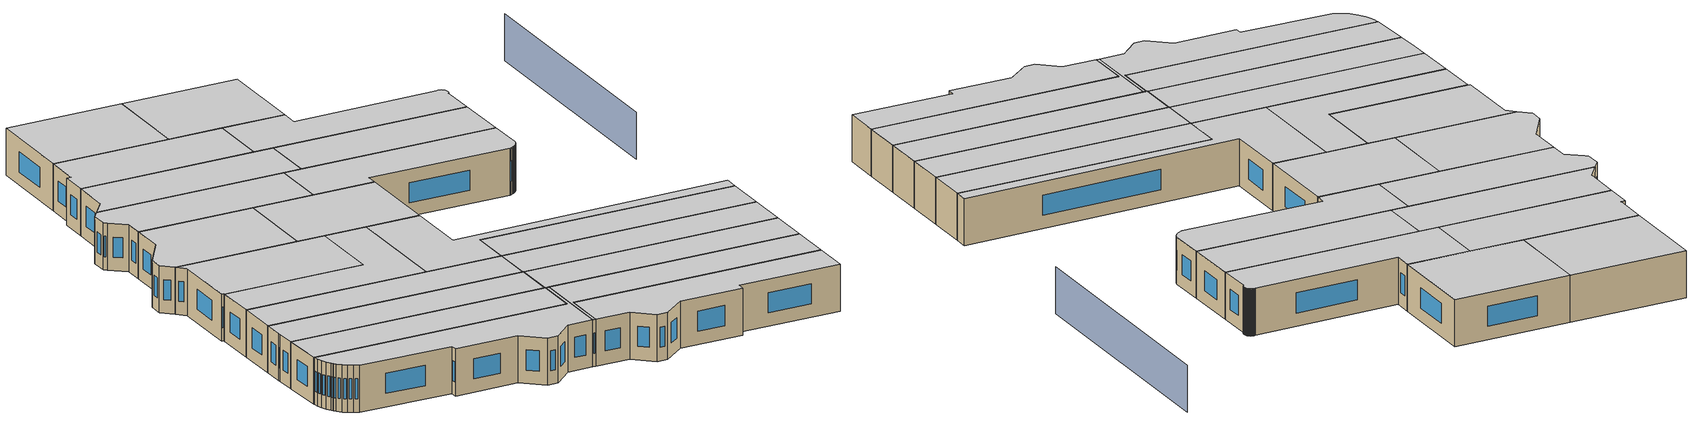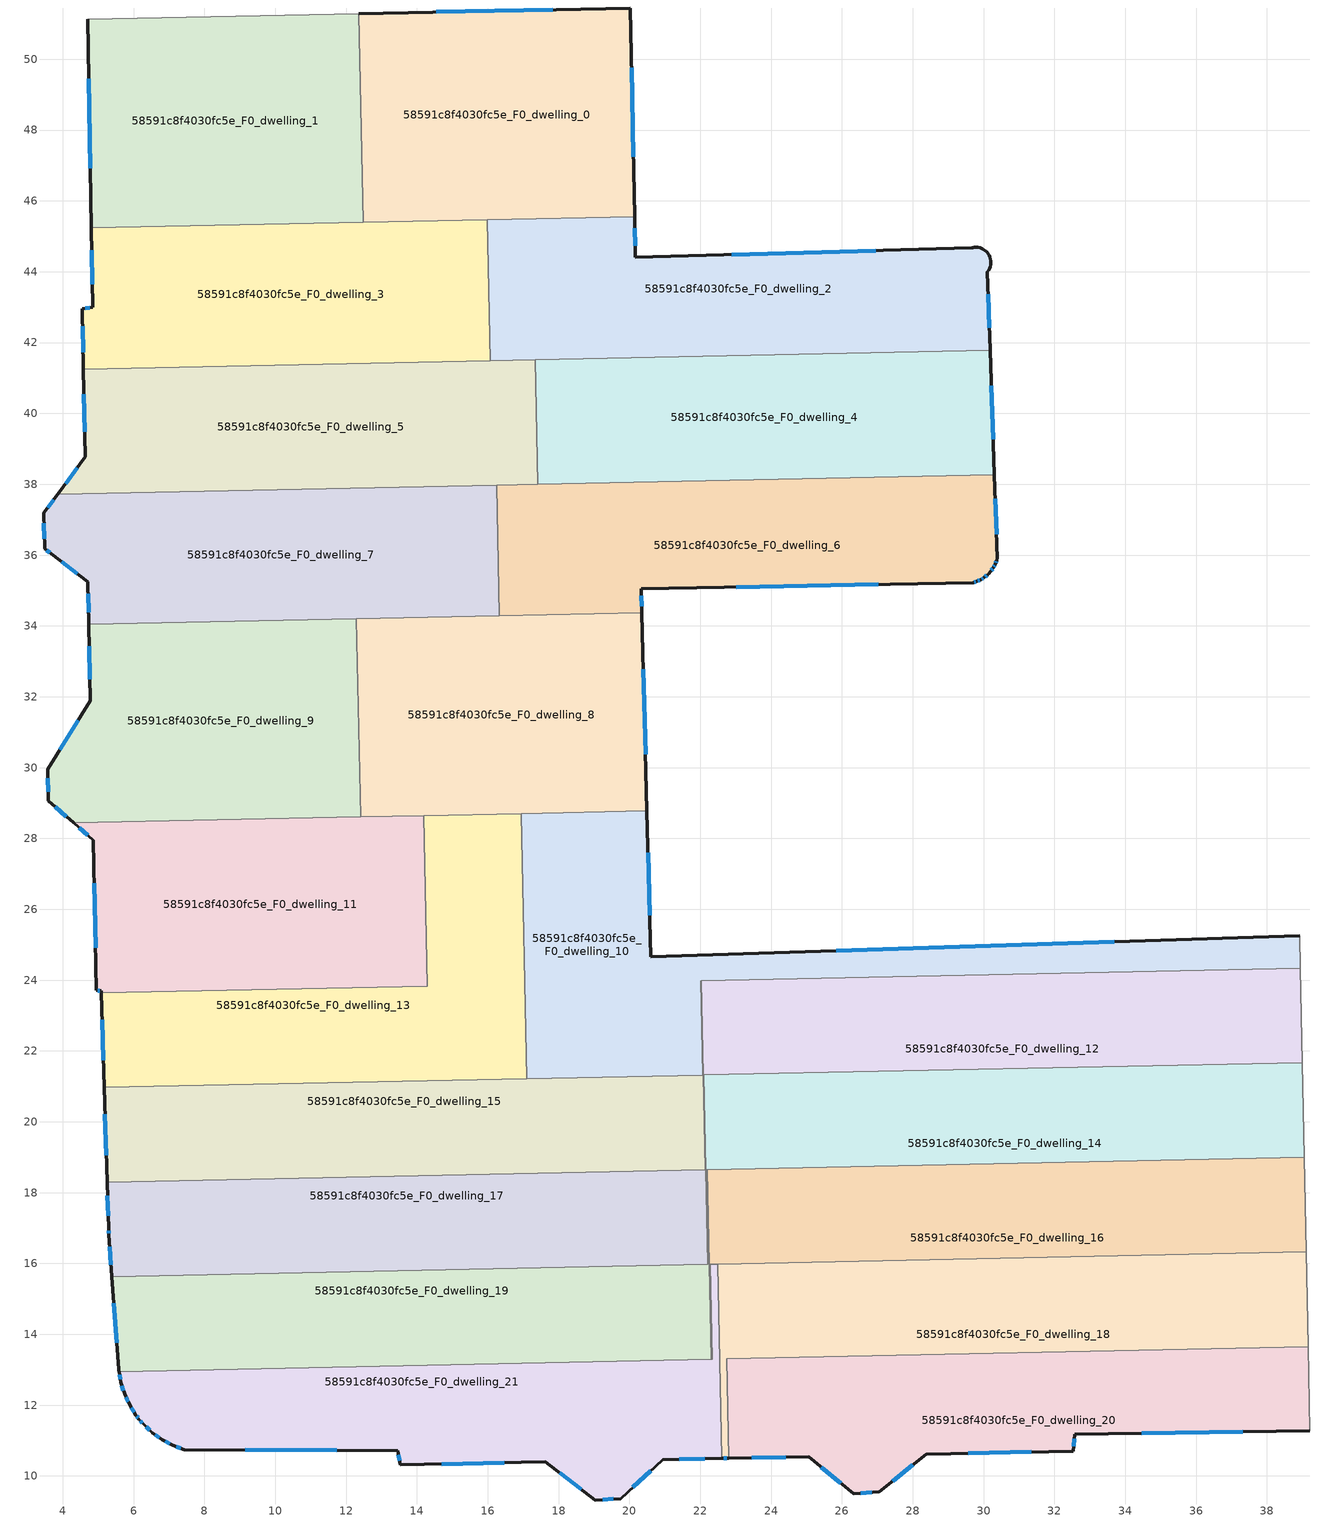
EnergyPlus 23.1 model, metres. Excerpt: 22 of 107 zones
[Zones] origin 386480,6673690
58591c8f4030fc5e_F0_dwelling_0
 floor ground (EU_floor_Construction): 20.02,51.45 20.15,45.56 12.48,45.4 12.36,51.29 z0
 wall outside (EU_wall_Construction): 20.15,45.56 20.02,51.45 12.36,51.29 z0:3
 wall to 58591c8f4030fc5e_F0_dwelling_1 (EU_wall_Construction): 12.36,51.29 12.48,45.4 z0:3
 wall to 58591c8f4030fc5e_F0_dwelling_2 (EU_wall_Construction): 15.99,45.47 20.15,45.56 z0:3
 wall to 58591c8f4030fc5e_F0_dwelling_3 (EU_wall_Construction): 12.48,45.4 15.99,45.47 z0:3
 window (EU_Window_Construction): 17.83,51.4 14.55,51.33 / 20.11,47.24 20.06,49.76 z0.86:2.14
 ceiling to 58591c8f4030fc5e_F1_dwelling_0 (EU_floor_Construction): 20.15,45.56 20.02,51.45 12.36,51.29 12.48,45.4 z3
58591c8f4030fc5e_F0_dwelling_1
 floor ground (EU_floor_Construction): 12.36,51.29 12.48,45.4 4.81,45.24 4.7,51.13 z0
 wall outside (EU_wall_Construction): 4.7,51.13 4.81,45.24 z0:3
 wall adiabatic (EU_wall_Construction): 12.36,51.29 4.7,51.13 z0:3
 wall to 58591c8f4030fc5e_F0_dwelling_3 (EU_wall_Construction): 4.81,45.24 12.48,45.4 z0:3
 window (EU_Window_Construction): 4.73,49.45 4.78,46.92 z0.86:2.14
 ceiling to 58591c8f4030fc5e_F1_dwelling_1 (EU_floor_Construction): 12.48,45.4 12.36,51.29 4.7,51.13 4.81,45.24 z3
58591c8f4030fc5e_F0_dwelling_10
 floor ground (EU_floor_Construction): 38.92,25.25 38.94,24.34 22.02,23.99 22.07,21.32 17.1,21.22 16.95,28.7 20.5,28.78 20.6,24.66 z0
 wall outside (EU_wall_Construction): 38.92,25.25 20.6,24.66 20.5,28.78 z0:3
 wall adiabatic (EU_wall_Construction): 38.94,24.34 38.92,25.25 z0:3
 wall to 58591c8f4030fc5e_F0_dwelling_15 (EU_wall_Construction): 17.1,21.22 22.07,21.32 22.02,23.99 z0:3
 wall to 58591c8f4030fc5e_F0_dwelling_13 (EU_wall_Construction): 16.95,28.7 17.1,21.22 z0:3
 wall to 58591c8f4030fc5e_F0_dwelling_12 (EU_wall_Construction): 22.02,23.99 38.94,24.34 z0:3
 wall to 58591c8f4030fc5e_F0_dwelling_8 (EU_wall_Construction): 20.5,28.78 16.95,28.7 z0:3
 window (EU_Window_Construction): 33.69,25.08 25.84,24.83 / 20.57,25.83 20.53,27.6 z0.86:2.14
 ceiling to 58591c8f4030fc5e_F1_dwelling_10 (EU_floor_Construction): 38.94,24.34 38.92,25.25 20.6,24.66 20.5,28.78 16.95,28.7 17.1,21.22 22.07,21.32 22.02,23.99 z3
58591c8f4030fc5e_F0_dwelling_11
 floor ground (EU_floor_Construction): 14.2,28.64 14.3,23.83 5.09,23.64 5.08,23.7 4.95,23.71 4.86,27.95 4.31,28.44 z0
 wall outside (EU_wall_Construction): 4.31,28.44 4.86,27.95 4.95,23.71 5.08,23.7 5.09,23.64 z0:3
 wall to 58591c8f4030fc5e_F0_dwelling_13 (EU_wall_Construction): 5.09,23.64 14.3,23.83 14.2,28.64 z0:3
 wall to 58591c8f4030fc5e_F0_dwelling_9 (EU_wall_Construction): 12.41,28.61 4.31,28.44 z0:3
 wall to 58591c8f4030fc5e_F0_dwelling_8 (EU_wall_Construction): 14.2,28.64 12.41,28.61 z0:3
 window (EU_Window_Construction): 4.99,23.71 5.05,23.7 / 4.89,26.74 4.93,24.92 / 4.47,28.3 4.7,28.09 z0.86:2.14
 ceiling to 58591c8f4030fc5e_F1_dwelling_11 (EU_floor_Construction): 14.3,23.83 14.2,28.64 4.31,28.44 4.86,27.95 4.95,23.71 5.08,23.7 5.09,23.64 z3
58591c8f4030fc5e_F0_dwelling_12
 floor ground (EU_floor_Construction): 38.94,24.34 38.99,21.67 22.09,21.32 22.14,18.65 22.03,23.99 z0
 wall to 58591c8f4030fc5e_F0_dwelling_17 (EU_wall_Construction): 22.14,18.65 22.09,21.32 22.1,21.32 z0:3
 wall to 58591c8f4030fc5e_F0_dwelling_15 (EU_wall_Construction): 22.03,23.99 22.14,18.65 z0:3
 wall adiabatic (EU_wall_Construction): 38.99,21.67 38.94,24.34 z0:3
 wall to 58591c8f4030fc5e_F0_dwelling_14 (EU_wall_Construction): 22.1,21.32 38.99,21.67 z0:3
 ceiling to 58591c8f4030fc5e_F1_dwelling_12 (EU_floor_Construction): 38.99,21.67 38.94,24.34 22.03,23.99 22.14,18.65 22.09,21.32 z3
58591c8f4030fc5e_F0_dwelling_13
 floor ground (EU_floor_Construction): 16.95,28.7 17.1,21.22 5.17,20.97 5.09,23.64 14.3,23.83 14.2,28.64 z0
 wall outside (EU_wall_Construction): 5.09,23.64 5.17,20.97 z0:3
 wall to 58591c8f4030fc5e_F0_dwelling_15 (EU_wall_Construction): 5.17,20.97 17.1,21.22 z0:3
 wall to 58591c8f4030fc5e_F0_dwelling_8 (EU_wall_Construction): 16.95,28.7 14.2,28.64 z0:3
 window (EU_Window_Construction): 5.11,22.87 5.14,21.73 z0.86:2.14
 ceiling to 58591c8f4030fc5e_F1_dwelling_13 (EU_floor_Construction): 17.1,21.22 16.95,28.7 14.2,28.64 14.3,23.83 5.09,23.64 5.17,20.97 z3
58591c8f4030fc5e_F0_dwelling_14
 floor ground (EU_floor_Construction): 38.99,21.67 39.05,19 22.2,18.65 22.16,18.65 22.22,15.98 22.1,21.32 z0
 wall to 58591c8f4030fc5e_F0_dwelling_16 (EU_wall_Construction): 22.2,18.65 39.05,19 z0:3
 wall to 58591c8f4030fc5e_F0_dwelling_19 (EU_wall_Construction): 22.22,15.98 22.16,18.65 22.2,18.65 z0:3
 wall to 58591c8f4030fc5e_F0_dwelling_17 (EU_wall_Construction): 22.1,21.32 22.21,15.98 z0:3
 wall adiabatic (EU_wall_Construction): 39.05,19 38.99,21.67 z0:3
 ceiling to 58591c8f4030fc5e_F1_dwelling_14 (EU_floor_Construction): 39.05,19 38.99,21.67 22.1,21.32 22.22,15.98 22.16,18.65 22.2,18.65 z3
58591c8f4030fc5e_F0_dwelling_15
 floor ground (EU_floor_Construction): 22.02,23.99 22.14,18.65 5.25,18.3 5.17,20.97 22.07,21.32 z0
 wall outside (EU_wall_Construction): 5.17,20.97 5.25,18.3 z0:3
 wall to 58591c8f4030fc5e_F0_dwelling_17 (EU_wall_Construction): 5.25,18.3 22.14,18.65 z0:3
 window (EU_Window_Construction): 5.19,20.21 5.23,19.06 z0.86:2.14
 ceiling to 58591c8f4030fc5e_F1_dwelling_15 (EU_floor_Construction): 22.14,18.65 22.02,23.99 22.07,21.32 5.17,20.97 5.25,18.3 z3
58591c8f4030fc5e_F0_dwelling_16
 floor ground (EU_floor_Construction): 39.05,19 39.1,16.33 22.28,15.98 22.34,13.3 22.31,13.3 22.2,18.65 z0
 wall to 58591c8f4030fc5e_F0_dwelling_21 (EU_wall_Construction): 22.31,13.3 22.34,13.3 22.28,15.98 22.49,15.98 z0:3
 wall to 58591c8f4030fc5e_F0_dwelling_19 (EU_wall_Construction): 22.2,18.65 22.31,13.3 z0:3
 wall adiabatic (EU_wall_Construction): 39.1,16.33 39.05,19 z0:3
 wall to 58591c8f4030fc5e_F0_dwelling_18 (EU_wall_Construction): 22.49,15.98 39.1,16.33 z0:3
 ceiling to 58591c8f4030fc5e_F1_dwelling_16 (EU_floor_Construction): 39.1,16.33 39.05,19 22.2,18.65 22.31,13.3 22.34,13.3 22.28,15.98 z3
58591c8f4030fc5e_F0_dwelling_17
 floor ground (EU_floor_Construction): 22.1,21.32 22.21,15.98 5.39,15.63 5.3,16.82 5.29,16.96 5.25,18.3 22.14,18.65 22.09,21.32 z0
 wall outside (EU_wall_Construction): 5.25,18.3 5.29,16.96 5.3,16.82 5.39,15.63 z0:3
 wall to 58591c8f4030fc5e_F0_dwelling_19 (EU_wall_Construction): 5.39,15.63 22.21,15.98 z0:3
 window (EU_Window_Construction): 5.32,16.48 5.36,15.97 / 5.29,16.92 5.3,16.86 / 5.26,17.92 5.28,17.35 z0.86:2.14
 ceiling to 58591c8f4030fc5e_F1_dwelling_17 (EU_floor_Construction): 22.21,15.98 22.1,21.32 22.09,21.32 22.14,18.65 5.25,18.3 5.29,16.96 5.3,16.82 5.39,15.63 z3
58591c8f4030fc5e_F0_dwelling_18
 floor ground (EU_floor_Construction): 39.1,16.33 39.16,13.65 22.74,13.3 22.8,10.5 22.6,10.5 22.49,15.98 z0
 wall outside (EU_wall_Construction): 22.6,10.5 22.8,10.5 z0:3
 wall to 58591c8f4030fc5e_F0_dwelling_20 (EU_wall_Construction): 22.8,10.5 22.74,13.3 39.16,13.65 z0:3
 wall to 58591c8f4030fc5e_F0_dwelling_21 (EU_wall_Construction): 22.49,15.98 22.6,10.5 z0:3
 wall adiabatic (EU_wall_Construction): 39.16,13.65 39.1,16.33 z0:3
 window (EU_Window_Construction): 22.66,10.5 22.75,10.5 z0.86:2.14
 ceiling to 58591c8f4030fc5e_F1_dwelling_18 (EU_floor_Construction): 39.16,13.65 39.1,16.33 22.49,15.98 22.6,10.5 22.8,10.5 22.74,13.3 z3
58591c8f4030fc5e_F0_dwelling_19
 floor ground (EU_floor_Construction): 22.2,18.65 22.31,13.3 5.59,12.95 5.59,12.98 5.59,13.01 5.39,15.63 22.22,15.98 22.16,18.65 z0
 wall outside (EU_wall_Construction): 5.39,15.63 5.59,13.01 5.59,12.98 5.59,12.95 z0:3
 wall to 58591c8f4030fc5e_F0_dwelling_21 (EU_wall_Construction): 5.59,12.95 22.31,13.3 z0:3
 window (EU_Window_Construction): 5.44,14.88 5.53,13.76 z0.86:2.14
 ceiling to 58591c8f4030fc5e_F1_dwelling_19 (EU_floor_Construction): 22.31,13.3 22.2,18.65 22.16,18.65 22.22,15.98 5.39,15.63 5.59,13.01 5.59,12.98 5.59,12.95 z3
58591c8f4030fc5e_F0_dwelling_2
 floor ground (EU_floor_Construction): 29.91,44.67 29.96,44.65 30.01,44.63 30.05,44.59 30.09,44.56 30.12,44.51 30.14,44.5 30.15,44.47 30.18,44.42 30.19,44.37 30.2,44.31 30.2,44.26 30.2,44.2 30.19,44.15 30.17,44.1 30.14,44.05 30.11,44 30.18,41.78 16.07,41.48 15.99,45.47 20.15,45.56 20.17,44.4 29.67,44.67 29.69,44.68 29.74,44.69 29.8,44.69 29.85,44.68 z0
 wall outside (EU_wall_Construction): 30.18,41.78 30.11,44 30.14,44.05 30.17,44.1 30.19,44.15 30.2,44.2 30.2,44.26 30.2,44.31 30.19,44.37 30.18,44.42 30.15,44.47 30.14,44.5 30.12,44.51 30.09,44.56 30.05,44.59 30.01,44.63 29.96,44.65 29.91,44.67 29.85,44.68 29.8,44.69 29.74,44.69 29.69,44.68 29.67,44.67 20.17,44.4 20.15,45.56 z0:3
 wall to 58591c8f4030fc5e_F0_dwelling_3 (EU_wall_Construction): 15.99,45.47 16.07,41.48 z0:3
 wall to 58591c8f4030fc5e_F0_dwelling_4 (EU_wall_Construction): 17.34,41.51 30.18,41.78 z0:3
 wall to 58591c8f4030fc5e_F0_dwelling_5 (EU_wall_Construction): 16.07,41.48 17.34,41.51 z0:3
 window (EU_Window_Construction): 26.96,44.6 22.89,44.48 / 30.16,42.41 30.13,43.37 / 20.16,44.73 20.15,45.23 z0.86:2.14
 ceiling to 58591c8f4030fc5e_F1_dwelling_2 (EU_floor_Construction): 30.18,41.78 30.11,44 30.14,44.05 30.17,44.1 30.19,44.15 30.2,44.2 30.2,44.26 30.2,44.31 30.19,44.37 30.18,44.42 30.15,44.47 30.14,44.5 30.12,44.51 30.09,44.56 30.05,44.59 30.01,44.63 29.96,44.65 29.91,44.67 29.85,44.68 29.8,44.69 29.74,44.69 29.69,44.68 29.67,44.67 20.17,44.4 20.15,45.56 15.99,45.47 16.07,41.48 z3
58591c8f4030fc5e_F0_dwelling_20
 floor ground (EU_floor_Construction): 39.16,13.65 39.21,11.28 32.57,11.18 32.53,10.7 28.39,10.62 27.05,9.55 26.33,9.5 25.06,10.55 22.8,10.5 22.74,13.3 z0
 wall outside (EU_wall_Construction): 22.8,10.5 25.06,10.55 26.33,9.5 27.05,9.55 28.39,10.62 32.53,10.7 32.57,11.18 39.21,11.28 z0:3
 wall adiabatic (EU_wall_Construction): 39.21,11.28 39.16,13.65 z0:3
 window (EU_Window_Construction): 34.47,11.21 37.31,11.25 / 32.54,10.84 32.56,11.05 / 29.57,10.64 31.35,10.68 / 27.43,9.86 28,10.31 / 26.53,9.51 26.85,9.54 / 25.42,10.25 25.96,9.8 / 23.45,10.52 24.41,10.54 z0.86:2.14
 ceiling to 58591c8f4030fc5e_F1_dwelling_20 (EU_floor_Construction): 39.21,11.28 39.16,13.65 22.74,13.3 22.8,10.5 25.06,10.55 26.33,9.5 27.05,9.55 28.39,10.62 32.53,10.7 32.57,11.18 z3
58591c8f4030fc5e_F0_dwelling_21
 floor ground (EU_floor_Construction): 22.49,15.98 22.6,10.5 20.93,10.46 19.75,9.36 19.04,9.32 17.63,10.39 13.53,10.31 13.46,10.72 7.43,10.75 7.11,10.87 6.81,11.03 6.53,11.22 6.28,11.46 6.16,11.59 6.15,11.61 6.07,11.72 5.89,12.01 5.74,12.32 5.64,12.64 5.59,12.95 22.34,13.3 22.28,15.98 z0
 wall outside (EU_wall_Construction): 5.59,12.95 5.64,12.64 5.74,12.32 5.89,12.01 6.07,11.72 6.15,11.61 6.16,11.59 6.28,11.46 6.53,11.22 6.81,11.03 7.11,10.87 7.43,10.75 13.46,10.72 13.53,10.31 17.63,10.39 19.04,9.32 19.75,9.36 20.93,10.46 22.6,10.5 z0:3
 window (EU_Window_Construction): 5.61,12.86 5.63,12.73 / 21.41,10.47 22.13,10.49 / 20.09,9.68 20.6,10.15 / 19.24,9.33 19.55,9.35 / 18.03,10.09 18.64,9.63 / 14.7,10.33 16.46,10.37 / 13.48,10.6 13.51,10.43 / 9.15,10.74 11.73,10.73 / 7.2,10.83 7.34,10.78 / 6.89,10.98 7.02,10.91 / 6.61,11.17 6.73,11.08 / 6.35,11.39 6.46,11.29 / 6.19,11.55 6.25,11.49 / 6.09,11.69 6.13,11.64 / 5.94,11.92 6.01,11.8 / 5.78,12.23 5.84,12.09 / 5.67,12.55 5.72,12.41 z0.86:2.14
 ceiling to 58591c8f4030fc5e_F1_dwelling_21 (EU_floor_Construction): 22.6,10.5 22.49,15.98 22.28,15.98 22.34,13.3 5.59,12.95 5.64,12.64 5.74,12.32 5.89,12.01 6.07,11.72 6.15,11.61 6.16,11.59 6.28,11.46 6.53,11.22 6.81,11.03 7.11,10.87 7.43,10.75 13.46,10.72 13.53,10.31 17.63,10.39 19.04,9.32 19.75,9.36 20.93,10.46 z3
58591c8f4030fc5e_F0_dwelling_3
 floor ground (EU_floor_Construction): 15.99,45.47 16.07,41.48 4.59,41.24 4.55,42.95 4.85,42.99 4.85,43.01 4.81,45.24 z0
 wall outside (EU_wall_Construction): 4.81,45.24 4.85,43.01 4.85,42.99 4.55,42.95 4.59,41.24 z0:3
 wall to 58591c8f4030fc5e_F0_dwelling_5 (EU_wall_Construction): 4.59,41.24 16.07,41.48 z0:3
 window (EU_Window_Construction): 4.82,44.6 4.84,43.65 / 4.56,42.47 4.57,41.73 / 4.77,42.98 4.64,42.97 z0.86:2.14
 ceiling to 58591c8f4030fc5e_F1_dwelling_3 (EU_floor_Construction): 16.07,41.48 15.99,45.47 4.81,45.24 4.85,43.01 4.85,42.99 4.55,42.95 4.59,41.24 z3
58591c8f4030fc5e_F0_dwelling_4
 floor ground (EU_floor_Construction): 30.18,41.78 30.31,38.27 17.41,38 17.34,41.51 z0
 wall outside (EU_wall_Construction): 30.31,38.27 30.18,41.78 z0:3
 wall to 58591c8f4030fc5e_F0_dwelling_5 (EU_wall_Construction): 17.34,41.51 17.41,38 z0:3
 wall to 58591c8f4030fc5e_F0_dwelling_6 (EU_wall_Construction): 17.41,38 30.31,38.27 z0:3
 window (EU_Window_Construction): 30.27,39.27 30.22,40.78 z0.86:2.14
 ceiling to 58591c8f4030fc5e_F1_dwelling_4 (EU_floor_Construction): 30.31,38.27 30.18,41.78 17.34,41.51 17.41,38 z3
58591c8f4030fc5e_F0_dwelling_5
 floor ground (EU_floor_Construction): 17.34,41.51 17.41,38 3.85,37.72 4.64,38.77 4.59,41.24 z0
 wall outside (EU_wall_Construction): 4.59,41.24 4.64,38.77 3.85,37.72 z0:3
 wall to 58591c8f4030fc5e_F0_dwelling_7 (EU_wall_Construction): 3.85,37.72 16.25,37.98 z0:3
 wall to 58591c8f4030fc5e_F0_dwelling_6 (EU_wall_Construction): 16.25,37.98 17.41,38 z0:3
 window (EU_Window_Construction): 4.41,38.47 4.08,38.02 / 4.6,40.54 4.62,39.48 z0.86:2.14
 ceiling to 58591c8f4030fc5e_F1_dwelling_5 (EU_floor_Construction): 17.41,38 17.34,41.51 4.59,41.24 4.64,38.77 3.85,37.72 z3
58591c8f4030fc5e_F0_dwelling_6
 floor ground (EU_floor_Construction): 30.31,38.27 30.39,35.91 30.37,35.86 30.33,35.75 30.27,35.64 30.2,35.54 30.14,35.47 30.12,35.45 30.02,35.37 29.92,35.31 29.81,35.25 29.7,35.22 20.33,35.05 20.35,34.37 16.33,34.29 16.25,37.98 z0
 wall outside (EU_wall_Construction): 20.35,34.37 20.33,35.05 29.7,35.22 29.81,35.25 29.92,35.31 30.02,35.37 30.12,35.45 30.14,35.47 30.2,35.54 30.27,35.64 30.33,35.75 30.37,35.86 30.39,35.91 30.31,38.27 z0:3
 wall to 58591c8f4030fc5e_F0_dwelling_7 (EU_wall_Construction): 16.25,37.98 16.33,34.29 z0:3
 wall to 58591c8f4030fc5e_F0_dwelling_8 (EU_wall_Construction): 16.33,34.29 20.35,34.37 z0:3
 window (EU_Window_Construction): 30.34,35.78 30.36,35.83 / 30.29,35.67 30.31,35.71 / 30.22,35.57 30.25,35.61 / 30.05,35.39 30.09,35.43 / 29.95,35.32 29.99,35.35 / 29.84,35.27 29.89,35.29 / 29.73,35.23 29.78,35.25 / 23.01,35.1 27.03,35.17 / 20.35,34.56 20.34,34.85 / 30.36,36.59 30.33,37.6 z0.86:2.14
 ceiling to 58591c8f4030fc5e_F1_dwelling_6 (EU_floor_Construction): 29.92,35.31 30.02,35.37 30.12,35.45 30.14,35.47 30.2,35.54 30.27,35.64 30.33,35.75 30.37,35.86 30.39,35.91 30.31,38.27 16.25,37.98 16.33,34.29 20.35,34.37 20.33,35.05 29.7,35.22 29.81,35.25 z3
58591c8f4030fc5e_F0_dwelling_7
 floor ground (EU_floor_Construction): 16.25,37.98 16.33,34.29 4.73,34.04 4.71,35.25 3.68,36.03 3.49,36.17 3.46,37.19 3.85,37.72 z0
 wall outside (EU_wall_Construction): 3.85,37.72 3.46,37.19 3.49,36.17 3.68,36.03 4.71,35.25 4.73,34.04 z0:3
 wall to 58591c8f4030fc5e_F0_dwelling_9 (EU_wall_Construction): 4.73,34.04 12.29,34.2 z0:3
 wall to 58591c8f4030fc5e_F0_dwelling_8 (EU_wall_Construction): 12.29,34.2 16.33,34.28 z0:3
 window (EU_Window_Construction): 4.72,34.91 4.73,34.39 / 3.98,35.81 4.42,35.47 / 3.55,36.13 3.63,36.07 / 3.47,36.9 3.48,36.47 / 3.74,37.57 3.57,37.34 z0.86:2.14
 ceiling to 58591c8f4030fc5e_F1_dwelling_7 (EU_floor_Construction): 16.33,34.29 16.25,37.98 3.85,37.72 3.46,37.19 3.49,36.17 3.68,36.03 4.71,35.25 4.73,34.04 z3
58591c8f4030fc5e_F0_dwelling_8
 floor ground (EU_floor_Construction): 20.35,34.37 20.5,28.78 12.41,28.61 12.29,34.2 z0
 wall outside (EU_wall_Construction): 20.5,28.78 20.35,34.37 z0:3
 wall to 58591c8f4030fc5e_F0_dwelling_9 (EU_wall_Construction): 12.29,34.2 12.41,28.61 z0:3
 window (EU_Window_Construction): 20.45,30.37 20.39,32.77 z0.86:2.14
 ceiling to 58591c8f4030fc5e_F1_dwelling_8 (EU_floor_Construction): 20.5,28.78 20.35,34.37 12.29,34.2 12.41,28.61 z3
58591c8f4030fc5e_F0_dwelling_9
 floor ground (EU_floor_Construction): 12.29,34.2 12.41,28.61 4.31,28.44 3.59,29.07 3.58,29.96 4.78,31.88 4.73,34.04 z0
 wall outside (EU_wall_Construction): 4.73,34.04 4.78,31.88 3.58,29.96 3.59,29.07 4.31,28.44 z0:3
 window (EU_Window_Construction): 4.44,31.33 3.92,30.51 / 4.75,33.43 4.77,32.5 / 3.79,28.89 4.1,28.62 / 3.58,29.71 3.58,29.32 z0.86:2.14
 ceiling to 58591c8f4030fc5e_F1_dwelling_9 (EU_floor_Construction): 12.41,28.61 12.29,34.2 4.73,34.04 4.78,31.88 3.58,29.96 3.59,29.07 4.31,28.44 z3
shading: 38.68,36.59 38.34,52.99 z0:3
[Building]
EU S2 Campaign: North Axis=0; Terrain=City; Solar Distribution=FullExterior
[Site:Location]
Helsinki-Vantaa.AP: Latitude=60.317; Longitude=24.963; Time Zone=2; Elevation=54.6
[SizingPeriod:WeatherFileDays]
AnnualSizingPeriod: Begin Month=1; Begin Day of Month=1; End Month=12; End Day of Month=31; Day of Week for Start Day=Monday; Use Weather File Daylight Saving Period=No; Use Weather File Rain and Snow Indicators=No
[MATERIAL]
EU_InternalMass_Material: Roughness=MediumRough; Thickness=0.1; Conductivity=1; Density=1800; Specific Heat=900; Thermal Absorptance=0.9; Solar Absorptance=0.7; Visible Absorptance=0.7
[MATERIAL:NOMASS] Roughness=MediumRough; Thermal Absorptance=0.9; Solar Absorptance=0.7; Visible Absorptance=0.7
Name | Thermal Resistance
EU_wall_NoMass | 1.10183
EU_floor_NoMass | 1.70606
[WINDOWMATERIAL:SIMPLEGLAZINGSYSTEM]
EU_Window_SimpleGlazing: UFactor=3.11035; Solar Heat Gain Coefficient=0.8; Visible Transmittance=0.8
[CONSTRUCTION]
EU_wall_Construction: EU_wall_NoMass
EU_floor_Construction: EU_floor_NoMass
EU_Window_Construction: EU_Window_SimpleGlazing
EU_InternalMass_Construction: EU_InternalMass_Material
[ZONE] Type=1; Multiplier=1; Ceiling Height=autocalculate; Floor Area=autocalculate; Part of Total Floor Area=Yes
Name | Volume
58591c8f4030fc5e_F0_dwelling_0 | 135.473
58591c8f4030fc5e_F0_dwelling_1 | 135.451
58591c8f4030fc5e_F0_dwelling_10; 58591c8f4030fc5e_F0_dwelling_11 | 135.445
58591c8f4030fc5e_F0_dwelling_12 | 135.409
58591c8f4030fc5e_F0_dwelling_13 | 135.47
58591c8f4030fc5e_F0_dwelling_14 | 135.426
58591c8f4030fc5e_F0_dwelling_15 | 135.404
58591c8f4030fc5e_F0_dwelling_16 | 135.469
58591c8f4030fc5e_F0_dwelling_17 | 135.483
58591c8f4030fc5e_F0_dwelling_18 | 135.465
58591c8f4030fc5e_F0_dwelling_19 | 135.468
58591c8f4030fc5e_F0_dwelling_2 | 135.455
58591c8f4030fc5e_F0_dwelling_20 | 135.456
58591c8f4030fc5e_F0_dwelling_21 | 135.46
58591c8f4030fc5e_F0_dwelling_3 | 135.48
58591c8f4030fc5e_F0_dwelling_4 | 135.494
58591c8f4030fc5e_F0_dwelling_5 | 135.467
58591c8f4030fc5e_F0_dwelling_6 | 135.458
58591c8f4030fc5e_F0_dwelling_7 | 135.475
58591c8f4030fc5e_F0_dwelling_8 | 135.484
58591c8f4030fc5e_F0_dwelling_9 | 135.482
[INTERNALMASS] Construction=EU_InternalMass_Construction
Name | Zone or ZoneList | Surface Area
58591c8f4030fc5e_F0_dwelling_0_EU_InternalMass | 58591c8f4030fc5e_F0_dwelling_0 | 45.1579
58591c8f4030fc5e_F0_dwelling_1_EU_InternalMass | 58591c8f4030fc5e_F0_dwelling_1 | 45.1506
58591c8f4030fc5e_F0_dwelling_2_EU_InternalMass | 58591c8f4030fc5e_F0_dwelling_2 | 45.1519
58591c8f4030fc5e_F0_dwelling_3_EU_InternalMass | 58591c8f4030fc5e_F0_dwelling_3 | 45.1596
58591c8f4030fc5e_F0_dwelling_4_EU_InternalMass | 58591c8f4030fc5e_F0_dwelling_4 | 45.1632
58591c8f4030fc5e_F0_dwelling_5_EU_InternalMass | 58591c8f4030fc5e_F0_dwelling_5 | 45.1564
58591c8f4030fc5e_F0_dwelling_6_EU_InternalMass | 58591c8f4030fc5e_F0_dwelling_6 | 45.1528
58591c8f4030fc5e_F0_dwelling_7_EU_InternalMass | 58591c8f4030fc5e_F0_dwelling_7 | 45.1584
58591c8f4030fc5e_F0_dwelling_8_EU_InternalMass | 58591c8f4030fc5e_F0_dwelling_8 | 45.16
58591c8f4030fc5e_F0_dwelling_9_EU_InternalMass | 58591c8f4030fc5e_F0_dwelling_9 | 45.1608
58591c8f4030fc5e_F0_dwelling_10_EU_InternalMass | 58591c8f4030fc5e_F0_dwelling_10 | 45.1483
58591c8f4030fc5e_F0_dwelling_11_EU_InternalMass | 58591c8f4030fc5e_F0_dwelling_11 | 45.1492
58591c8f4030fc5e_F0_dwelling_12_EU_InternalMass | 58591c8f4030fc5e_F0_dwelling_12 | 45.1557
58591c8f4030fc5e_F0_dwelling_13_EU_InternalMass | 58591c8f4030fc5e_F0_dwelling_13 | 45.1558
58591c8f4030fc5e_F0_dwelling_14_EU_InternalMass | 58591c8f4030fc5e_F0_dwelling_14 | 45.1663
58591c8f4030fc5e_F0_dwelling_15_EU_InternalMass | 58591c8f4030fc5e_F0_dwelling_15 | 45.1535
58591c8f4030fc5e_F0_dwelling_16_EU_InternalMass | 58591c8f4030fc5e_F0_dwelling_16 | 45.1565
58591c8f4030fc5e_F0_dwelling_17_EU_InternalMass | 58591c8f4030fc5e_F0_dwelling_17 | 45.1612
58591c8f4030fc5e_F0_dwelling_18_EU_InternalMass | 58591c8f4030fc5e_F0_dwelling_18 | 45.1557
58591c8f4030fc5e_F0_dwelling_19_EU_InternalMass | 58591c8f4030fc5e_F0_dwelling_19 | 45.156
58591c8f4030fc5e_F0_dwelling_20_EU_InternalMass | 58591c8f4030fc5e_F0_dwelling_20 | 45.1517
58591c8f4030fc5e_F0_dwelling_21_EU_InternalMass | 58591c8f4030fc5e_F0_dwelling_21 | 45.1534
[OTHEREQUIPMENT] Fuel Type=Electricity; Design Level Calculation Method=Watts/Area; Power per Zone Floor Area=1; Fraction Latent=0; Fraction Radiant=0; Fraction Lost=0; Carbon Dioxide Generation Rate=0; EndUse Subcategory=EU_Step8_InternalGains
Name | Zone or ZoneList or Space or SpaceList | Schedule
EU_Step8_InternalGain_58591c8f4030fc5e_F0_dwelling_0_f000 | 58591c8f4030fc5e_F0_dwelling_0 | EU_Step8_GainSchedule_58591c8f4030fc5e_F0_dwelling_0_f000
EU_Step8_InternalGain_58591c8f4030fc5e_F0_dwelling_1_f000 | 58591c8f4030fc5e_F0_dwelling_1 | EU_Step8_GainSchedule_58591c8f4030fc5e_F0_dwelling_1_f000
EU_Step8_InternalGain_58591c8f4030fc5e_F0_dwelling_2_f000 | 58591c8f4030fc5e_F0_dwelling_2 | EU_Step8_GainSchedule_58591c8f4030fc5e_F0_dwelling_2_f000
EU_Step8_InternalGain_58591c8f4030fc5e_F0_dwelling_3_f000 | 58591c8f4030fc5e_F0_dwelling_3 | EU_Step8_GainSchedule_58591c8f4030fc5e_F0_dwelling_3_f000
EU_Step8_InternalGain_58591c8f4030fc5e_F0_dwelling_4_f000 | 58591c8f4030fc5e_F0_dwelling_4 | EU_Step8_GainSchedule_58591c8f4030fc5e_F0_dwelling_4_f000
EU_Step8_InternalGain_58591c8f4030fc5e_F0_dwelling_5_f000 | 58591c8f4030fc5e_F0_dwelling_5 | EU_Step8_GainSchedule_58591c8f4030fc5e_F0_dwelling_5_f000
EU_Step8_InternalGain_58591c8f4030fc5e_F0_dwelling_6_f000 | 58591c8f4030fc5e_F0_dwelling_6 | EU_Step8_GainSchedule_58591c8f4030fc5e_F0_dwelling_6_f000
EU_Step8_InternalGain_58591c8f4030fc5e_F0_dwelling_7_f000 | 58591c8f4030fc5e_F0_dwelling_7 | EU_Step8_GainSchedule_58591c8f4030fc5e_F0_dwelling_7_f000
EU_Step8_InternalGain_58591c8f4030fc5e_F0_dwelling_8_f000 | 58591c8f4030fc5e_F0_dwelling_8 | EU_Step8_GainSchedule_58591c8f4030fc5e_F0_dwelling_8_f000
EU_Step8_InternalGain_58591c8f4030fc5e_F0_dwelling_9_f000 | 58591c8f4030fc5e_F0_dwelling_9 | EU_Step8_GainSchedule_58591c8f4030fc5e_F0_dwelling_9_f000
EU_Step8_InternalGain_58591c8f4030fc5e_F0_dwelling_10_f000 | 58591c8f4030fc5e_F0_dwelling_10 | EU_Step8_GainSchedule_58591c8f4030fc5e_F0_dwelling_10_f000
EU_Step8_InternalGain_58591c8f4030fc5e_F0_dwelling_11_f000 | 58591c8f4030fc5e_F0_dwelling_11 | EU_Step8_GainSchedule_58591c8f4030fc5e_F0_dwelling_11_f000
EU_Step8_InternalGain_58591c8f4030fc5e_F0_dwelling_12_f000 | 58591c8f4030fc5e_F0_dwelling_12 | EU_Step8_GainSchedule_58591c8f4030fc5e_F0_dwelling_12_f000
EU_Step8_InternalGain_58591c8f4030fc5e_F0_dwelling_13_f000 | 58591c8f4030fc5e_F0_dwelling_13 | EU_Step8_GainSchedule_58591c8f4030fc5e_F0_dwelling_13_f000
EU_Step8_InternalGain_58591c8f4030fc5e_F0_dwelling_14_f000 | 58591c8f4030fc5e_F0_dwelling_14 | EU_Step8_GainSchedule_58591c8f4030fc5e_F0_dwelling_14_f000
EU_Step8_InternalGain_58591c8f4030fc5e_F0_dwelling_15_f000 | 58591c8f4030fc5e_F0_dwelling_15 | EU_Step8_GainSchedule_58591c8f4030fc5e_F0_dwelling_15_f000
EU_Step8_InternalGain_58591c8f4030fc5e_F0_dwelling_16_f000 | 58591c8f4030fc5e_F0_dwelling_16 | EU_Step8_GainSchedule_58591c8f4030fc5e_F0_dwelling_16_f000
EU_Step8_InternalGain_58591c8f4030fc5e_F0_dwelling_17_f000 | 58591c8f4030fc5e_F0_dwelling_17 | EU_Step8_GainSchedule_58591c8f4030fc5e_F0_dwelling_17_f000
EU_Step8_InternalGain_58591c8f4030fc5e_F0_dwelling_18_f000 | 58591c8f4030fc5e_F0_dwelling_18 | EU_Step8_GainSchedule_58591c8f4030fc5e_F0_dwelling_18_f000
EU_Step8_InternalGain_58591c8f4030fc5e_F0_dwelling_19_f000 | 58591c8f4030fc5e_F0_dwelling_19 | EU_Step8_GainSchedule_58591c8f4030fc5e_F0_dwelling_19_f000
EU_Step8_InternalGain_58591c8f4030fc5e_F0_dwelling_20_f000 | 58591c8f4030fc5e_F0_dwelling_20 | EU_Step8_GainSchedule_58591c8f4030fc5e_F0_dwelling_20_f000
EU_Step8_InternalGain_58591c8f4030fc5e_F0_dwelling_21_f000 | 58591c8f4030fc5e_F0_dwelling_21 | EU_Step8_GainSchedule_58591c8f4030fc5e_F0_dwelling_21_f000
[ZONEVENTILATION:DESIGNFLOWRATE] Schedule=EU_AlwaysOn; Design Flow Rate Calculation Method=AirChanges/Hour; Air Changes per Hour=0.756316; Ventilation Type=Natural; Fan Pressure Rise=0; Fan Total Efficiency=1; Constant Term Coefficient=1; Temperature Term Coefficient=0; Velocity Term Coefficient=0; Velocity Squared Term Coefficient=0; Minimum Indoor Temperature=-100; Maximum Indoor Temperature=100; Delta Temperature=-100; Minimum Outdoor Temperature=-100; Maximum Outdoor Temperature=100; Maximum Wind Speed=40
Name | Zone or ZoneList or Space or SpaceList
EU_ConstantAir_58591c8f4030fc5e_F0_dwelling_0 | 58591c8f4030fc5e_F0_dwelling_0
EU_ConstantAir_58591c8f4030fc5e_F0_dwelling_1 | 58591c8f4030fc5e_F0_dwelling_1
EU_ConstantAir_58591c8f4030fc5e_F0_dwelling_2 | 58591c8f4030fc5e_F0_dwelling_2
EU_ConstantAir_58591c8f4030fc5e_F0_dwelling_3 | 58591c8f4030fc5e_F0_dwelling_3
EU_ConstantAir_58591c8f4030fc5e_F0_dwelling_4 | 58591c8f4030fc5e_F0_dwelling_4
EU_ConstantAir_58591c8f4030fc5e_F0_dwelling_5 | 58591c8f4030fc5e_F0_dwelling_5
EU_ConstantAir_58591c8f4030fc5e_F0_dwelling_6 | 58591c8f4030fc5e_F0_dwelling_6
EU_ConstantAir_58591c8f4030fc5e_F0_dwelling_7 | 58591c8f4030fc5e_F0_dwelling_7
EU_ConstantAir_58591c8f4030fc5e_F0_dwelling_8 | 58591c8f4030fc5e_F0_dwelling_8
EU_ConstantAir_58591c8f4030fc5e_F0_dwelling_9 | 58591c8f4030fc5e_F0_dwelling_9
EU_ConstantAir_58591c8f4030fc5e_F0_dwelling_10 | 58591c8f4030fc5e_F0_dwelling_10
EU_ConstantAir_58591c8f4030fc5e_F0_dwelling_11 | 58591c8f4030fc5e_F0_dwelling_11
EU_ConstantAir_58591c8f4030fc5e_F0_dwelling_12 | 58591c8f4030fc5e_F0_dwelling_12
EU_ConstantAir_58591c8f4030fc5e_F0_dwelling_13 | 58591c8f4030fc5e_F0_dwelling_13
EU_ConstantAir_58591c8f4030fc5e_F0_dwelling_14 | 58591c8f4030fc5e_F0_dwelling_14
EU_ConstantAir_58591c8f4030fc5e_F0_dwelling_15 | 58591c8f4030fc5e_F0_dwelling_15
EU_ConstantAir_58591c8f4030fc5e_F0_dwelling_16 | 58591c8f4030fc5e_F0_dwelling_16
EU_ConstantAir_58591c8f4030fc5e_F0_dwelling_17 | 58591c8f4030fc5e_F0_dwelling_17
EU_ConstantAir_58591c8f4030fc5e_F0_dwelling_18 | 58591c8f4030fc5e_F0_dwelling_18
EU_ConstantAir_58591c8f4030fc5e_F0_dwelling_19 | 58591c8f4030fc5e_F0_dwelling_19
EU_ConstantAir_58591c8f4030fc5e_F0_dwelling_20 | 58591c8f4030fc5e_F0_dwelling_20
EU_ConstantAir_58591c8f4030fc5e_F0_dwelling_21 | 58591c8f4030fc5e_F0_dwelling_21
[HVACTEMPLATE:THERMOSTAT] Constant Heating Setpoint=20; Constant Cooling Setpoint=50
EU_HeatOnly_58591c8f4030fc5e_F0_dwelling_0; EU_HeatOnly_58591c8f4030fc5e_F0_dwelling_1; EU_HeatOnly_58591c8f4030fc5e_F0_dwelling_2; EU_HeatOnly_58591c8f4030fc5e_F0_dwelling_3; EU_HeatOnly_58591c8f4030fc5e_F0_dwelling_4; EU_HeatOnly_58591c8f4030fc5e_F0_dwelling_5; EU_HeatOnly_58591c8f4030fc5e_F0_dwelling_6; EU_HeatOnly_58591c8f4030fc5e_F0_dwelling_7; EU_HeatOnly_58591c8f4030fc5e_F0_dwelling_8; EU_HeatOnly_58591c8f4030fc5e_F0_dwelling_9; EU_HeatOnly_58591c8f4030fc5e_F0_dwelling_10; EU_HeatOnly_58591c8f4030fc5e_F0_dwelling_11; EU_HeatOnly_58591c8f4030fc5e_F0_dwelling_12; EU_HeatOnly_58591c8f4030fc5e_F0_dwelling_13; EU_HeatOnly_58591c8f4030fc5e_F0_dwelling_14; EU_HeatOnly_58591c8f4030fc5e_F0_dwelling_15; EU_HeatOnly_58591c8f4030fc5e_F0_dwelling_16; EU_HeatOnly_58591c8f4030fc5e_F0_dwelling_17; EU_HeatOnly_58591c8f4030fc5e_F0_dwelling_18; EU_HeatOnly_58591c8f4030fc5e_F0_dwelling_19; EU_HeatOnly_58591c8f4030fc5e_F0_dwelling_20; EU_HeatOnly_58591c8f4030fc5e_F0_dwelling_21; EU_HeatOnly_58591c8f4030fc5e_F1_dwelling_0; EU_HeatOnly_58591c8f4030fc5e_F1_dwelling_1; EU_HeatOnly_58591c8f4030fc5e_F1_dwelling_2; EU_HeatOnly_58591c8f4030fc5e_F1_dwelling_3; EU_HeatOnly_58591c8f4030fc5e_F1_dwelling_4; EU_HeatOnly_58591c8f4030fc5e_F1_dwelling_5; EU_HeatOnly_58591c8f4030fc5e_F1_dwelling_6; EU_HeatOnly_58591c8f4030fc5e_F1_dwelling_7; EU_HeatOnly_58591c8f4030fc5e_F1_dwelling_8; EU_HeatOnly_58591c8f4030fc5e_F1_dwelling_9; EU_HeatOnly_58591c8f4030fc5e_F1_dwelling_10; EU_HeatOnly_58591c8f4030fc5e_F1_dwelling_11; EU_HeatOnly_58591c8f4030fc5e_F1_dwelling_12; EU_HeatOnly_58591c8f4030fc5e_F1_dwelling_13; EU_HeatOnly_58591c8f4030fc5e_F1_dwelling_14; EU_HeatOnly_58591c8f4030fc5e_F1_dwelling_15; EU_HeatOnly_58591c8f4030fc5e_F1_dwelling_16; EU_HeatOnly_58591c8f4030fc5e_F1_dwelling_17; EU_HeatOnly_58591c8f4030fc5e_F1_dwelling_18; EU_HeatOnly_58591c8f4030fc5e_F1_dwelling_19; EU_HeatOnly_58591c8f4030fc5e_F1_dwelling_20; EU_HeatOnly_58591c8f4030fc5e_F1_dwelling_21; EU_HeatOnly_58591c8f4030fc5e_F2_dwelling_0; EU_HeatOnly_58591c8f4030fc5e_F2_dwelling_1; EU_HeatOnly_58591c8f4030fc5e_F2_dwelling_2; EU_HeatOnly_58591c8f4030fc5e_F2_dwelling_3; EU_HeatOnly_58591c8f4030fc5e_F2_dwelling_4; EU_HeatOnly_58591c8f4030fc5e_F2_dwelling_5; EU_HeatOnly_58591c8f4030fc5e_F2_dwelling_6; EU_HeatOnly_58591c8f4030fc5e_F2_dwelling_7; EU_HeatOnly_58591c8f4030fc5e_F2_dwelling_8; EU_HeatOnly_58591c8f4030fc5e_F2_dwelling_9; EU_HeatOnly_58591c8f4030fc5e_F2_dwelling_10; EU_HeatOnly_58591c8f4030fc5e_F2_dwelling_11; EU_HeatOnly_58591c8f4030fc5e_F2_dwelling_12; EU_HeatOnly_58591c8f4030fc5e_F2_dwelling_13; EU_HeatOnly_58591c8f4030fc5e_F2_dwelling_14; EU_HeatOnly_58591c8f4030fc5e_F2_dwelling_15; EU_HeatOnly_58591c8f4030fc5e_F2_dwelling_16; EU_HeatOnly_58591c8f4030fc5e_F2_dwelling_17; EU_HeatOnly_58591c8f4030fc5e_F2_dwelling_18; EU_HeatOnly_58591c8f4030fc5e_F2_dwelling_19; EU_HeatOnly_58591c8f4030fc5e_F2_dwelling_20; EU_HeatOnly_58591c8f4030fc5e_F3_dwelling_0; EU_HeatOnly_58591c8f4030fc5e_F3_dwelling_1; EU_HeatOnly_58591c8f4030fc5e_F3_dwelling_2; EU_HeatOnly_58591c8f4030fc5e_F3_dwelling_3; EU_HeatOnly_58591c8f4030fc5e_F3_dwelling_4; EU_HeatOnly_58591c8f4030fc5e_F3_dwelling_5; EU_HeatOnly_58591c8f4030fc5e_F3_dwelling_6; EU_HeatOnly_58591c8f4030fc5e_F3_dwelling_7; EU_HeatOnly_58591c8f4030fc5e_F3_dwelling_8; EU_HeatOnly_58591c8f4030fc5e_F3_dwelling_9; EU_HeatOnly_58591c8f4030fc5e_F3_dwelling_10; EU_HeatOnly_58591c8f4030fc5e_F3_dwelling_11; EU_HeatOnly_58591c8f4030fc5e_F3_dwelling_12; EU_HeatOnly_58591c8f4030fc5e_F3_dwelling_13; EU_HeatOnly_58591c8f4030fc5e_F3_dwelling_14; EU_HeatOnly_58591c8f4030fc5e_F3_dwelling_15; EU_HeatOnly_58591c8f4030fc5e_F3_dwelling_16; EU_HeatOnly_58591c8f4030fc5e_F3_dwelling_17; EU_HeatOnly_58591c8f4030fc5e_F3_dwelling_18; EU_HeatOnly_58591c8f4030fc5e_F3_dwelling_19; EU_HeatOnly_58591c8f4030fc5e_F3_dwelling_20; EU_HeatOnly_58591c8f4030fc5e_F4_dwelling_0; EU_HeatOnly_58591c8f4030fc5e_F4_dwelling_1; EU_HeatOnly_58591c8f4030fc5e_F4_dwelling_2; EU_HeatOnly_58591c8f4030fc5e_F4_dwelling_3; EU_HeatOnly_58591c8f4030fc5e_F4_dwelling_4; EU_HeatOnly_58591c8f4030fc5e_F4_dwelling_5; EU_HeatOnly_58591c8f4030fc5e_F4_dwelling_6; EU_HeatOnly_58591c8f4030fc5e_F4_dwelling_7; EU_HeatOnly_58591c8f4030fc5e_F4_dwelling_8; EU_HeatOnly_58591c8f4030fc5e_F4_dwelling_9; EU_HeatOnly_58591c8f4030fc5e_F4_dwelling_10; EU_HeatOnly_58591c8f4030fc5e_F4_dwelling_11; EU_HeatOnly_58591c8f4030fc5e_F4_dwelling_12; EU_HeatOnly_58591c8f4030fc5e_F4_dwelling_13; EU_HeatOnly_58591c8f4030fc5e_F4_dwelling_14; EU_HeatOnly_58591c8f4030fc5e_F4_dwelling_15; EU_HeatOnly_58591c8f4030fc5e_F4_dwelling_16; EU_HeatOnly_58591c8f4030fc5e_F4_dwelling_17; EU_HeatOnly_58591c8f4030fc5e_F4_dwelling_18; EU_HeatOnly_58591c8f4030fc5e_F4_dwelling_19; EU_HeatOnly_58591c8f4030fc5e_F4_dwelling_20
[HVACTEMPLATE:ZONE:IDEALLOADSAIRSYSTEM] System Availability Schedule=EU_AlwaysOn; Maximum Heating Supply Air Temperature=50; Minimum Cooling Supply Air Temperature=13; Maximum Heating Supply Air Humidity Ratio=0.0156; Minimum Cooling Supply Air Humidity Ratio=0.0077; Heating Limit=NoLimit; Cooling Limit=NoLimit; Heating Availability Schedule=EU_AlwaysOn; Cooling Availability Schedule=EU_CoolingOff; Dehumidification Control Type=ConstantSensibleHeatRatio; Cooling Sensible Heat Ratio=0.7; Dehumidification Setpoint=60; Humidification Control Type=None; Humidification Setpoint=30; Outdoor Air Method=None; Outdoor Air Flow Rate per Person=0.00944; Outdoor Air Flow Rate per Zone Floor Area=0; Outdoor Air Flow Rate per Zone=0; Demand Controlled Ventilation Type=None; Outdoor Air Economizer Type=NoEconomizer; Heat Recovery Type=None; Sensible Heat Recovery Effectiveness=0.7; Latent Heat Recovery Effectiveness=0.65
Name | Template Thermostat
58591c8f4030fc5e_F0_dwelling_0 | EU_HeatOnly_58591c8f4030fc5e_F0_dwelling_0
58591c8f4030fc5e_F0_dwelling_1 | EU_HeatOnly_58591c8f4030fc5e_F0_dwelling_1
58591c8f4030fc5e_F0_dwelling_2 | EU_HeatOnly_58591c8f4030fc5e_F0_dwelling_2
58591c8f4030fc5e_F0_dwelling_3 | EU_HeatOnly_58591c8f4030fc5e_F0_dwelling_3
58591c8f4030fc5e_F0_dwelling_4 | EU_HeatOnly_58591c8f4030fc5e_F0_dwelling_4
58591c8f4030fc5e_F0_dwelling_5 | EU_HeatOnly_58591c8f4030fc5e_F0_dwelling_5
58591c8f4030fc5e_F0_dwelling_6 | EU_HeatOnly_58591c8f4030fc5e_F0_dwelling_6
58591c8f4030fc5e_F0_dwelling_7 | EU_HeatOnly_58591c8f4030fc5e_F0_dwelling_7
58591c8f4030fc5e_F0_dwelling_8 | EU_HeatOnly_58591c8f4030fc5e_F0_dwelling_8
58591c8f4030fc5e_F0_dwelling_9 | EU_HeatOnly_58591c8f4030fc5e_F0_dwelling_9
58591c8f4030fc5e_F0_dwelling_10 | EU_HeatOnly_58591c8f4030fc5e_F0_dwelling_10
58591c8f4030fc5e_F0_dwelling_11 | EU_HeatOnly_58591c8f4030fc5e_F0_dwelling_11
58591c8f4030fc5e_F0_dwelling_12 | EU_HeatOnly_58591c8f4030fc5e_F0_dwelling_12
58591c8f4030fc5e_F0_dwelling_13 | EU_HeatOnly_58591c8f4030fc5e_F0_dwelling_13
58591c8f4030fc5e_F0_dwelling_14 | EU_HeatOnly_58591c8f4030fc5e_F0_dwelling_14
58591c8f4030fc5e_F0_dwelling_15 | EU_HeatOnly_58591c8f4030fc5e_F0_dwelling_15
58591c8f4030fc5e_F0_dwelling_16 | EU_HeatOnly_58591c8f4030fc5e_F0_dwelling_16
58591c8f4030fc5e_F0_dwelling_17 | EU_HeatOnly_58591c8f4030fc5e_F0_dwelling_17
58591c8f4030fc5e_F0_dwelling_18 | EU_HeatOnly_58591c8f4030fc5e_F0_dwelling_18
58591c8f4030fc5e_F0_dwelling_19 | EU_HeatOnly_58591c8f4030fc5e_F0_dwelling_19
58591c8f4030fc5e_F0_dwelling_20 | EU_HeatOnly_58591c8f4030fc5e_F0_dwelling_20
58591c8f4030fc5e_F0_dwelling_21 | EU_HeatOnly_58591c8f4030fc5e_F0_dwelling_21
[SIZING:ZONE] Zone Cooling Design Supply Air Temperature Input Method=SupplyAirTemperature; Zone Cooling Design Supply Air Temperature=13; Zone Heating Design Supply Air Temperature Input Method=SupplyAirTemperature; Zone Heating Design Supply Air Temperature=50; Zone Cooling Design Supply Air Humidity Ratio=0.008; Zone Heating Design Supply Air Humidity Ratio=0.008; Cooling Design Air Flow Method=DesignDay; Cooling Design Air Flow Rate=0; Cooling Minimum Air Flow per Zone Floor Area=0.000762; Cooling Minimum Air Flow=0; Cooling Minimum Air Flow Fraction=0.2; Heating Design Air Flow Method=DesignDay; Heating Design Air Flow Rate=0; Heating Maximum Air Flow per Zone Floor Area=0.002032; Heating Maximum Air Flow=0.141576; Heating Maximum Air Flow Fraction=0.3; Account for Dedicated Outdoor Air System=No; Dedicated Outdoor Air System Control Strategy=NeutralSupplyAir; Dedicated Outdoor Air Low Setpoint Temperature for Design=autosize; Dedicated Outdoor Air High Setpoint Temperature for Design=autosize; Zone Load Sizing Method=Sensible Load Only No Latent Load; Zone Latent Cooling Design Supply Air Humidity Ratio Input Method=HumidityRatioDifference; Zone Cooling Design Supply Air Humidity Ratio Difference=0.005; Zone Latent Heating Design Supply Air Humidity Ratio Input Method=HumidityRatioDifference; Zone Humidification Design Supply Air Humidity Ratio Difference=0.005
58591c8f4030fc5e_F0_dwelling_0; 58591c8f4030fc5e_F0_dwelling_1; 58591c8f4030fc5e_F0_dwelling_2; 58591c8f4030fc5e_F0_dwelling_3; 58591c8f4030fc5e_F0_dwelling_4; 58591c8f4030fc5e_F0_dwelling_5; 58591c8f4030fc5e_F0_dwelling_6; 58591c8f4030fc5e_F0_dwelling_7; 58591c8f4030fc5e_F0_dwelling_8; 58591c8f4030fc5e_F0_dwelling_9; 58591c8f4030fc5e_F0_dwelling_10; 58591c8f4030fc5e_F0_dwelling_11; 58591c8f4030fc5e_F0_dwelling_12; 58591c8f4030fc5e_F0_dwelling_13; 58591c8f4030fc5e_F0_dwelling_14; 58591c8f4030fc5e_F0_dwelling_15; 58591c8f4030fc5e_F0_dwelling_16; 58591c8f4030fc5e_F0_dwelling_17; 58591c8f4030fc5e_F0_dwelling_18; 58591c8f4030fc5e_F0_dwelling_19; 58591c8f4030fc5e_F0_dwelling_20; 58591c8f4030fc5e_F0_dwelling_21
[SCHEDULE:CONSTANT]
Name | Hourly Value
EU_AlwaysOn | 1
EU_CoolingOff | 0
[SCHEDULE:FILE] Column Number=1; Rows to Skip at Top=0; Number of Hours of Data=8760; Column Separator=Comma; Interpolate to Timestep=No; Minutes per Item=60; Adjust Schedule for Daylight Savings=Yes
Name | File
EU_Step8_GainSchedule_58591c8f4030fc5e_F0_dwelling_0_f000 | ../../schedules/58591c8f4030fc5e/58591c8f4030fc5e_F0_dwelling_0_f000_gain.csv
EU_Step8_GainSchedule_58591c8f4030fc5e_F0_dwelling_1_f000 | ../../schedules/58591c8f4030fc5e/58591c8f4030fc5e_F0_dwelling_1_f000_gain.csv
EU_Step8_GainSchedule_58591c8f4030fc5e_F0_dwelling_2_f000 | ../../schedules/58591c8f4030fc5e/58591c8f4030fc5e_F0_dwelling_2_f000_gain.csv
EU_Step8_GainSchedule_58591c8f4030fc5e_F0_dwelling_3_f000 | ../../schedules/58591c8f4030fc5e/58591c8f4030fc5e_F0_dwelling_3_f000_gain.csv
EU_Step8_GainSchedule_58591c8f4030fc5e_F0_dwelling_4_f000 | ../../schedules/58591c8f4030fc5e/58591c8f4030fc5e_F0_dwelling_4_f000_gain.csv
EU_Step8_GainSchedule_58591c8f4030fc5e_F0_dwelling_5_f000 | ../../schedules/58591c8f4030fc5e/58591c8f4030fc5e_F0_dwelling_5_f000_gain.csv
EU_Step8_GainSchedule_58591c8f4030fc5e_F0_dwelling_6_f000 | ../../schedules/58591c8f4030fc5e/58591c8f4030fc5e_F0_dwelling_6_f000_gain.csv
EU_Step8_GainSchedule_58591c8f4030fc5e_F0_dwelling_7_f000 | ../../schedules/58591c8f4030fc5e/58591c8f4030fc5e_F0_dwelling_7_f000_gain.csv
EU_Step8_GainSchedule_58591c8f4030fc5e_F0_dwelling_8_f000 | ../../schedules/58591c8f4030fc5e/58591c8f4030fc5e_F0_dwelling_8_f000_gain.csv
EU_Step8_GainSchedule_58591c8f4030fc5e_F0_dwelling_9_f000 | ../../schedules/58591c8f4030fc5e/58591c8f4030fc5e_F0_dwelling_9_f000_gain.csv
EU_Step8_GainSchedule_58591c8f4030fc5e_F0_dwelling_10_f000 | ../../schedules/58591c8f4030fc5e/58591c8f4030fc5e_F0_dwelling_10_f000_gain.csv
EU_Step8_GainSchedule_58591c8f4030fc5e_F0_dwelling_11_f000 | ../../schedules/58591c8f4030fc5e/58591c8f4030fc5e_F0_dwelling_11_f000_gain.csv
EU_Step8_GainSchedule_58591c8f4030fc5e_F0_dwelling_12_f000 | ../../schedules/58591c8f4030fc5e/58591c8f4030fc5e_F0_dwelling_12_f000_gain.csv
EU_Step8_GainSchedule_58591c8f4030fc5e_F0_dwelling_13_f000 | ../../schedules/58591c8f4030fc5e/58591c8f4030fc5e_F0_dwelling_13_f000_gain.csv
EU_Step8_GainSchedule_58591c8f4030fc5e_F0_dwelling_14_f000 | ../../schedules/58591c8f4030fc5e/58591c8f4030fc5e_F0_dwelling_14_f000_gain.csv
EU_Step8_GainSchedule_58591c8f4030fc5e_F0_dwelling_15_f000 | ../../schedules/58591c8f4030fc5e/58591c8f4030fc5e_F0_dwelling_15_f000_gain.csv
EU_Step8_GainSchedule_58591c8f4030fc5e_F0_dwelling_16_f000 | ../../schedules/58591c8f4030fc5e/58591c8f4030fc5e_F0_dwelling_16_f000_gain.csv
EU_Step8_GainSchedule_58591c8f4030fc5e_F0_dwelling_17_f000 | ../../schedules/58591c8f4030fc5e/58591c8f4030fc5e_F0_dwelling_17_f000_gain.csv
EU_Step8_GainSchedule_58591c8f4030fc5e_F0_dwelling_18_f000 | ../../schedules/58591c8f4030fc5e/58591c8f4030fc5e_F0_dwelling_18_f000_gain.csv
EU_Step8_GainSchedule_58591c8f4030fc5e_F0_dwelling_19_f000 | ../../schedules/58591c8f4030fc5e/58591c8f4030fc5e_F0_dwelling_19_f000_gain.csv
EU_Step8_GainSchedule_58591c8f4030fc5e_F0_dwelling_20_f000 | ../../schedules/58591c8f4030fc5e/58591c8f4030fc5e_F0_dwelling_20_f000_gain.csv
EU_Step8_GainSchedule_58591c8f4030fc5e_F0_dwelling_21_f000 | ../../schedules/58591c8f4030fc5e/58591c8f4030fc5e_F0_dwelling_21_f000_gain.csv
